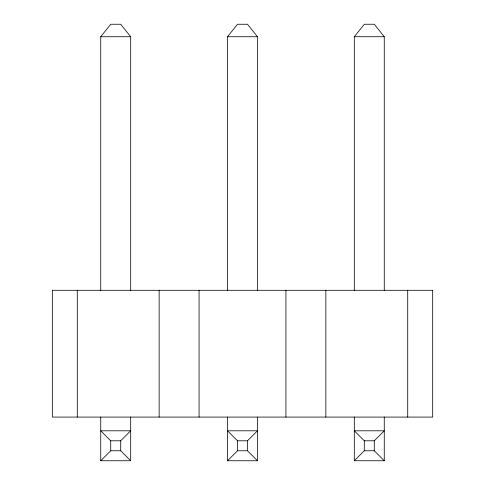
<?xml version="1.0" encoding="UTF-8"?>
<svg xmlns="http://www.w3.org/2000/svg" width="485" height="485" viewBox="0 0 485 485"><rect width="100%" height="100%" fill="white"/><g stroke="black" fill="none" stroke-linecap="round" stroke-linejoin="round"><path stroke-width="0.73" d="M100.741 290.297L100.741 36.727L110.725 24.25L120.704 24.25L130.689 36.727L130.689 290.297M227.526 290.297L227.526 36.727L237.511 24.25L247.489 24.25L257.474 36.727L257.474 290.297M354.311 290.297L354.311 36.727L364.296 24.25L374.274 24.25L384.259 36.727L384.259 290.297M100.741 460.75L110.725 450.765L110.725 440.786L100.741 430.801L130.689 430.801L120.704 440.786L120.704 450.765L130.689 460.75L100.741 460.75L100.741 417.082M227.526 460.75L237.511 450.765L237.511 440.786L227.526 430.801L257.474 430.801L247.489 440.786L247.489 450.765L257.474 460.75L227.526 460.75L227.526 417.082M354.311 460.75L364.296 450.765L364.296 440.786L354.311 430.801L384.259 430.801L374.274 440.786L374.274 450.765L384.259 460.75L354.311 460.75L354.311 417.082M100.741 36.727L130.689 36.727M227.526 36.727L257.474 36.727M354.311 36.727L384.259 36.727M110.725 440.786L120.704 440.786M237.511 440.786L247.489 440.786M364.296 440.786L374.274 440.786M110.725 450.765L120.704 450.765M237.511 450.765L247.489 450.765M364.296 450.765L374.274 450.765M407.721 290.297L407.721 417.082M384.259 417.082L384.259 460.75M325.859 290.297L325.859 417.082M285.926 290.297L285.926 417.082M257.474 417.082L257.474 460.75M199.074 290.297L199.074 417.082M159.141 290.297L159.141 417.082M130.689 417.082L130.689 460.75M77.279 290.297L77.279 417.082M432.675 290.297L52.325 290.297L52.325 417.082L432.675 417.082L432.675 290.297"/></g></svg>
